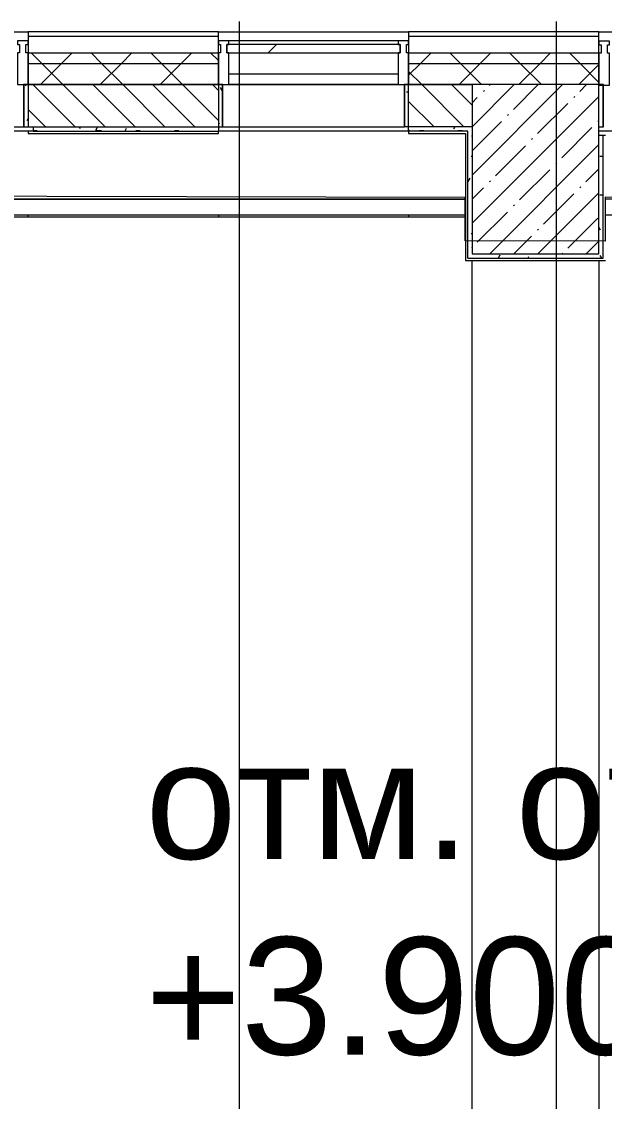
# Model space of a CAD drawing. Header units: millimetres. Extents: x -249154 to 415037, y -45458 to 354837.
# Drawn here: x 16044 to 18801, y 22157 to 27262 of the extents above; entities that cross this region are included whole.
import ezdxf

# ---------------------------------------------------------------- set-up
doc = ezdxf.new("R2010")
doc.units = ezdxf.units.MM
for name, color, linetype, lineweight in [('8.3) Зашивка для монтажа противпож шторы', 6, 'Continuous', 60), ('A-AREA-BNDY', 7, 'Continuous', 5), ('A-FLOR', 7, 'Continuous', 9), ('A-GLAZ-CURT', 7, 'Continuous', 9), ('A-GLAZ-CURT-1', 7, 'Continuous', 5), ('A-GLAZ-CURT-2', 7, 'Continuous', 20), ('A-GLAZ-CWMG', 7, 'Continuous', 9), ('A-GLAZ-CWMG-1', 7, 'Continuous', 20), ('A-WALL', 7, 'Continuous', 5), ('I-WALL', 7, 'Continuous', 5), ('S-COLS', 7, 'Continuous', 9), ('S-COLS-1', 7, 'Continuous', 5), ('Оси', 7, 'Continuous', 9)]:
    doc.layers.add(name, color=color, linetype=linetype, lineweight=lineweight)
doc.layers.add('A-WALL-1', color=9, linetype='Continuous', lineweight=5, true_color=0x808080)
doc.layers.add('A-WALL-FNSH-1', color=9, linetype='Continuous', lineweight=5, true_color=0x808080)
doc.styles.get("Standard").update_dxf_attribs({"font": 'arial.ttf'})
pattern_1 = [(45, (64.7, -136.06), (-141.4214, 141.4214), []), (135, (64.7, -136.06), (-141.4214, -141.4214), [])]
pattern_2 = [(0, (64.7, -136.06), (243.84, 60.96), [20.117, -162.763, 20.117, -162.763, -975.36]), (0, (64.7, -136.06), (243.84, 60.96), [-365.76, 20.117, -345.643, 20.117, -162.763, -426.72]), (0, (64.7, -136.06), (243.84, 60.96), [-914.4, 20.117, -101.803, 20.117, -284.683]), (120, (156.14, -105.58), (-174.71291, 180.69163), [20.117, -162.763, 20.117, -162.763, -975.36]), (120, (156.14, -105.58), (-174.71291, 180.69163), [-365.76, 20.117, -345.643, 20.117, -162.763, -426.72]), (120, (156.14, -105.58), (-174.71291, 180.69163), [-914.4, 20.117, -101.803, 20.117, -284.683]), (240, (186.62, 16.34), (-69.12709, -241.65163), [20.117, -162.763, 20.117, -162.763, -975.36]), (240, (186.62, 16.34), (-69.12709, -241.65163), [-365.76, 20.117, -345.643, 20.117, -162.763, -426.72]), (240, (186.62, 16.34), (-69.12709, -241.65163), [-914.4, 20.117, -101.803, 20.117, -284.683])]

# ---------------------------------------------------------------- blocks, each defined once
blk = doc.blocks.new('Системная панель - Стекло - 40мм-22856102-Объем проектирования 1 этажа')
at = {"layer": 'A-GLAZ-CURT-1'}
h = blk.add_hatch(dxfattribs=at)
h.set_pattern_fill('FP_51', color=256, style=0, pattern_type=2)
h.set_pattern_definition([(45, (-17560.26, -27090), (-565.685, 565.685), [400, -1200]), (45, (-17960.26, -27290), (-565.685, 565.685), [1200, -400]), (45, (-17160.26, -27490), (-565.685, 565.685), [400, -1200])])
h.paths.add_polyline_path([(-147, -40), (410, -40), (410, 0), (-410, 0), (-410, -40), (-400, -40)])
at = {"layer": 'A-GLAZ-CURT-2'}
for p, q in [((410, 0), (-410, 0)), ((-410, 0), (-410, -40)), ((410, -40), (410, 0)), ((-410, -40), (410, -40))]:
    blk.add_line(p, q, dxfattribs=at)
blk = doc.blocks.new('Прямоугольный импост - Импост структурный с накладкой - 160мм Темный-33186088-Объем проектирования 1 этажа')
at = {"layer": 'A-GLAZ-CWMG'}
for p, q in [((17760.3, 27307), (16960.3, 27307)), ((17760.3, 27150), (16960.3, 27150))]:
    blk.add_line(p, q, dxfattribs=at)
blk = doc.blocks.new('Прямоугольный импост - Импост структурный с накладкой - 190мм-22856094-Объем проектирования 1 этажа')
at = {"layer": 'A-GLAZ-CWMG-1'}
for p, q in [((-50, 40), (-50, 190)), ((-50, 190), (0, 190)), ((0, 190), (0, 40)), ((-40, 40), (-50, 40)), ((-50, -17), (-50, 0)), ((-50, 0), (-40, 0)), ((-40, 0), (-40, 40)), ((-10, 40), (-10, 0)), ((0, 40), (-10, 40)), ((-10, 0), (0, 0)), ((0, 0), (0, -17)), ((0, -17), (-50, -17))]:
    blk.add_line(p, q, dxfattribs=at)
blk = doc.blocks.new('Прямоугольный импост - Импост структурный с накладкой - 190мм-22856098-Объем проектирования 1 этажа')
at = {"layer": 'A-GLAZ-CWMG-1'}
for p, q in [((0, 190), (-50, 190)), ((-50, 190), (-50, 40)), ((0, 40), (0, 190)), ((-50, 40), (-40, 40)), ((-40, 0), (-50, 0)), ((-50, 0), (-50, -17)), ((-40, 40), (-40, 0)), ((-10, 0), (-10, 40)), ((-10, 40), (0, 40)), ((0, 0), (-10, 0)), ((0, -17), (0, 0)), ((-50, -17), (0, -17))]:
    blk.add_line(p, q, dxfattribs=at)
blk = doc.blocks.new('Прямоугольный импост - Импост структурный с накладкой - 190мм-V63-Объем проектирования 1 этажа')
at = {"layer": 'A-GLAZ-CWMG-1'}
for p, q in [((0, 190), (-50, 190)), ((-50, 190), (-50, 40)), ((0, 40), (0, 188.3)), ((-50, 40), (-40, 40)), ((-40, 0), (-50, 0)), ((-50, 0), (-50, -17)), ((-40, 40), (-40, 0)), ((-10, 0), (-10, 40)), ((-10, 40), (0, 40)), ((0, 0), (-10, 0)), ((0, -17), (0, 0)), ((-50, -17), (0, -17))]:
    blk.add_line(p, q, dxfattribs=at)
blk = doc.blocks.new('BSC_Колонна _Прямоугольная - 600х800-V168-Объем проектирования 1 этажа')
at = {"layer": 'S-COLS-1'}
h = blk.add_hatch(dxfattribs=at)
h.set_pattern_fill('FP_161', color=256, style=0, pattern_type=2)
h.set_pattern_definition([(45, (-18410.26, -26700), (-114.04925, 114.04925), []), (45, (-18296.2, -26700), (-114.04925, 114.04925), [201.613, -40.323, 6.706, -33.617])])
h.paths.add_polyline_path([(-300, -400), (300, -400), (300, 400), (-300, 400), (-300, -369.5)])
for p, q in [((300, 400), (-300, 400)), ((-300, 400), (-300, -400)), ((300, -400), (300, 400)), ((-300, -400), (300, -400))]:
    blk.add_line(p, q, dxfattribs=at)
blk = doc.blocks.new('Зашивка приборов отопления12 - Зашивка приборов отопления-33278990-Объем проектирования 1 этажа')
at = {"layer": 'A-WALL'}
for p, q in [((35540, 23400), (34640, 23400)), ((37340, 23400), (36440, 23400)), ((34309.7, 23079), (37609, 23079)), ((37609, 23079), (34309.7, 23079)), ((34309.7, 23004), (37609, 23004))]:
    blk.add_line(p, q, dxfattribs=at)
blk = doc.blocks.new('Зашивка приборов отопления13 - Зашивка приборов отопления-33279120-Объем проектирования 1 этажа')
at = {"layer": 'A-WALL'}
for p, q in [((19610.3, 26880), (18710.3, 26880)), ((20135.9, 26560), (20135.9, 26849)), ((20136.3, 26849), (20136.3, 26560)), ((18741.3, 26560), (20135.9, 26560)), ((20210, 26560), (20135.9, 26560)), ((18741.3, 26485), (19610.3, 26485))]:
    blk.add_line(p, q, dxfattribs=at)

msp = doc.modelspace()

# ---------------------------------------------------------------- hatches: boundary and pattern name
at = {"layer": 'A-WALL'}
h = msp.add_hatch(dxfattribs=at)
h.set_pattern_fill('FP_24', color=256, style=0, pattern_type=2)
h.set_pattern_definition(pattern_1)
h.paths.add_polyline_path([(33782.4, 27063.9), (33824.7, 27063.9), (33824.7, 27113.9), (31974.7, 27113.9), (31974.7, 27063.9), (33774.7, 27063.9)])
h.paths.add_polyline_path([(30874.7, 27063.9), (30874.7, 27113.9), (21974.7, 27113.9), (21974.7, 27063.9), (30687.8, 27063.9)])
h.paths.add_polyline_path([(20274.7, 27063.9), (20274.7, 27113.9), (19675, 27113.9), (19675, 27063.9)])
h.paths.add_polyline_path([(18775, 27063.9), (18775, 27113.9), (17875, 27113.9), (17875, 27063.9), (18309.5, 27063.9)])
h.paths.add_polyline_path([(16246.4, 27063.9), (16975, 27063.9), (16975, 27113.9), (16075, 27113.9), (16075, 27063.9)])
h.paths.add_polyline_path([(13794.7, 27063.9), (15175, 27063.9), (15175, 27113.9), (13794.7, 27113.9)])
h = msp.add_hatch(dxfattribs=at)
h.set_pattern_fill('FP_24', color=256, style=0, pattern_type=2)
h.set_pattern_definition(pattern_1)
h.paths.add_polyline_path([(25874.7, 26963.9), (30842.7, 26965.9), (30842.7, 26973.9), (30874.7, 26973.9), (30874.7, 27063.9), (21974.7, 27063.9), (21974.7, 26963.9), (24498.7, 26963.9)])
h.paths.add_polyline_path([(18309.5, 26963.9), (18775, 26963.9), (18775, 27063.9), (17875, 27063.9), (17875, 26963.9), (18175, 26963.9)])
h.paths.add_polyline_path([(33074.7, 26963.9), (33774.7, 26963.9), (33774.7, 27063.9), (31974.7, 27063.9), (31974.7, 26973.9), (32006.7, 26973.9), (32006.7, 26965.9), (32750.9, 26963.9)])
h.paths.add_polyline_path([(16246.4, 26963.9), (16975, 26963.9), (16975, 27063.9), (16075, 27063.9), (16075, 26963.9)])
h.paths.add_polyline_path([(20274.7, 26963.9), (20274.7, 27063.9), (19675, 27063.9), (19675, 26963.9)])
h.paths.add_polyline_path([(14374.7, 26963.9), (15175, 26963.9), (15175, 27063.9), (13794.7, 27063.9), (13794.7, 26963.9), (14183.3, 26963.9)])
h = msp.add_hatch(dxfattribs=at)
h.set_pattern_fill('FP_2', color=256, style=0, pattern_type=2)
h.set_pattern_definition([(135, (64.7, -136.06), (-70.71068, -70.71068), [])])
h.paths.add_polyline_path([(16100, 26763.9), (16975, 26763.9), (16975, 26963.9), (16075, 26963.9), (16075, 26763.9)])
h.paths.add_polyline_path([(14374.7, 26763.9), (15175, 26763.9), (15175, 26963.9), (14374.7, 26963.9), (14374.7, 26859)])
h.paths.add_polyline_path([(20274.7, 26763.9), (20274.7, 26963.9), (19675, 26963.9), (19675, 26763.9), (19856.8, 26763.9)])
h.paths.add_polyline_path([(18175, 26763.9), (18175, 26963.9), (17875, 26963.9), (17875, 26763.9)])
at = {"layer": 'I-WALL'}
h = msp.add_hatch(dxfattribs=at)
h.set_pattern_fill('FP_191', color=256, style=0, pattern_type=2)
h.set_pattern_definition(pattern_2)
h.paths.add_polyline_path([(16075, 26763.9), (16075, 26963.9), (16055, 26961.7), (16055, 26763.9)])
h = msp.add_hatch(dxfattribs=at)
h.set_pattern_fill('FP_191', color=256, style=0, pattern_type=2)
h.set_pattern_definition(pattern_2)
h.paths.add_polyline_path([(16975, 26763.9), (16995, 26764.4), (16995, 26963.9), (16975, 26963.9), (16975, 26830.7)])
h = msp.add_hatch(dxfattribs=at)
h.set_pattern_fill('FP_191', color=256, style=0, pattern_type=2)
h.set_pattern_definition(pattern_2)
h.paths.add_polyline_path([(17875, 26763.9), (17875, 26963.9), (17855, 26961.7), (17855, 26763.9)])
h = msp.add_hatch(dxfattribs=at)
h.set_pattern_fill('FP_191', color=256, style=0, pattern_type=2)
h.set_pattern_definition(pattern_2)
h.paths.add_polyline_path([(18130.3, 26743.9), (18175, 26743.9), (18175, 26763.9), (17875, 26763.9), (17875, 26743.9)])
h.paths.add_polyline_path([(15032.7, 26743.9), (15175, 26743.9), (15175, 26763.9), (14844.7, 26763.9), (14844.9, 26743.9), (14871.7, 26743.9)])
h.paths.add_polyline_path([(16100, 26743.9), (16975, 26743.9), (16975, 26763.9), (16100, 26763.9)])
h = msp.add_hatch(dxfattribs=at)
h.set_pattern_fill('FP_191', color=256, style=0, pattern_type=2)
h.set_pattern_definition(pattern_2)
h.paths.add_polyline_path([(18175, 26143.9), (18175, 26743.9), (18155, 26742), (18155, 26143.9)])
h = msp.add_hatch(dxfattribs=at)
h.set_pattern_fill('FP_191', color=256, style=0, pattern_type=2)
h.set_pattern_definition(pattern_2)
h.paths.add_polyline_path([(18775, 26163.9), (18795, 26164.6), (18795, 26723.9), (18775, 26723.9), (18775, 26348.9)])
h = msp.add_hatch(dxfattribs=at)
h.set_pattern_fill('FP_191', color=256, style=0, pattern_type=2)
h.set_pattern_definition(pattern_2)
h.paths.add_polyline_path([(18463.8, 26143.9), (18795, 26143.9), (18795, 26163.9), (18175, 26163.9), (18175, 26143.9), (18309.5, 26143.9)])

# ---------------------------------------------------------------- linework, layer by layer
at = {"layer": 'A-AREA-BNDY', "flags": 128}
msp.add_lwpolyline([(21942.9, 26797), (20284.9, 26800.9), (20284.1, 26428.1), (18804.3, 26431.6), (18803.8, 26224.4), (18141.8, 26226), (18142.3, 26431), (14844.1, 26438.7), (14839.8, 24623.7), (13768.8, 24626.2), (13763.1, 22199.2), (14394.1, 22197.7), (14392.6, 21534.7), (13761.6, 21536.2), (13754.3, 18457.2), (14385.3, 18455.8), (14383.8, 17786.8), (13752.8, 17788.2), (13746.7, 15198.2), (20267.7, 15182.9), (20260.4, 12072.9), (22598.4, 12067.5)], dxfattribs=at)
at = {"layer": 'A-FLOR'}
for p, q in [((18175, 22063.9), (18175, 26132.9)), ((18775, 26133.3), (18775, 22065.7))]:
    msp.add_line(p, q, dxfattribs=at)
at = {"layer": 'A-WALL'}
for p, q in [((15175, 27213.9), (16075, 27213.9)), ((16975, 27213.9), (17875, 27213.9)), ((18775, 27213.9), (19675, 27213.9)), ((16075, 27193.9), (16975, 27193.9)), ((17875, 27193.9), (18775, 27193.9)), ((16075, 27113.9), (16975, 27113.9)), ((17875, 27113.9), (18775, 27113.9)), ((16075, 27063.9), (16975, 27063.9)), ((17875, 27063.9), (18775, 27063.9)), ((16995, 26963.9), (16055, 26963.9)), ((16075, 26963.9), (16975, 26963.9)), ((17825, 26963.9), (17025, 26963.9)), ((18175, 26963.9), (17855, 26963.9)), ((17875, 26963.9), (18175, 26963.9)), ((16055, 26763.9), (16995, 26763.9)), ((18175, 26763.9), (17855, 26763.9)), ((16100, 26743.9), (16975, 26743.9)), ((18155, 26743.9), (17875, 26743.9)), ((18155, 26743.9), (18144, 26743.9)), ((18155, 26743.9), (18155, 26743.9)), ((18155, 26143.9), (18155, 26743.9))]:
    msp.add_line(p, q, dxfattribs=at)
at = {"layer": 'A-WALL-1'}
for p, q in [((16075, 27193.9), (16075, 26963.9)), ((16975, 26963.9), (16975, 27193.9)), ((17875, 27193.9), (17875, 26963.9)), ((18775, 26963.9), (18775, 27193.9)), ((16055, 26963.9), (16055, 26763.9)), ((16075, 26963.9), (16075, 26763.9)), ((16975, 26963.9), (16975, 26743.9)), ((16995, 26763.9), (16995, 26963.9)), ((17855, 26963.9), (17855, 26763.9)), ((17875, 26743.9), (17875, 26963.9)), ((18795, 26963.9), (18775, 26963.9)), ((18795, 26763.9), (18795, 26963.9)), ((16100, 26763.9), (16100, 26743.9)), ((18775, 26763.9), (18795, 26763.9)), ((18795, 26723.9), (18775, 26723.9)), ((18795, 26143.9), (18795, 26723.9)), ((18155, 26143.9), (18795, 26143.9))]:
    msp.add_line(p, q, dxfattribs=at)
at = {"layer": 'A-WALL-FNSH-1'}
for p, q in [((16975, 27213.9), (16075, 27213.9)), ((16075, 27213.9), (16075, 27193.9)), ((16975, 27193.9), (16975, 27213.9)), ((18775, 27213.9), (17875, 27213.9)), ((17875, 27213.9), (17875, 27193.9)), ((18775, 27193.9), (18775, 27213.9)), ((16054, 26963.9), (16054, 26763.9)), ((16055, 26963.9), (16054, 26963.9)), ((16996, 26963.9), (16995, 26963.9)), ((16996, 26763.9), (16996, 26963.9)), ((17854, 26963.9), (17854, 26763.9)), ((17855, 26963.9), (17854, 26963.9)), ((18796, 26963.9), (18795, 26963.9)), ((18796, 26763.9), (18796, 26963.9)), ((16054, 26763.9), (16055, 26763.9)), ((16995, 26763.9), (16996, 26763.9)), ((17854, 26763.9), (17855, 26763.9)), ((18795, 26763.9), (18796, 26763.9)), ((16100, 26743.9), (16075, 26743.9)), ((16075, 26743.9), (16075, 26732.9)), ((16075, 26732.9), (16975, 26732.9)), ((16975, 26732.9), (16975, 26743.9)), ((17875, 26743.9), (17875, 26732.9)), ((17875, 26732.9), (18144, 26732.9)), ((18144, 26732.9), (18144, 26132.9)), ((18806, 26723.9), (18795, 26723.9)), ((18144, 26132.9), (18806, 26132.9))]:
    msp.add_line(p, q, dxfattribs=at)
at = {"layer": 'I-WALL'}
for p, q in [((17025, 26963.9), (17825, 26963.9)), ((15196, 26763.9), (16054, 26763.9)), ((16996, 26763.9), (17854, 26763.9)), ((16075, 26743.9), (15175, 26743.9)), ((16075, 26743.9), (15175, 26743.9)), ((17875, 26743.9), (16975, 26743.9)), ((17875, 26743.9), (16975, 26743.9)), ((19675, 26743.9), (18775, 26743.9)), ((16075, 26348.9), (16975, 26348.9)), ((16075, 26337.9), (16075, 26348.9)), ((16975, 26348.9), (16975, 26337.9)), ((17875, 26348.9), (18144, 26348.9)), ((17875, 26348.9), (17875, 26337.9)), ((18144, 26337.9), (14845.7, 26337.9))]:
    msp.add_line(p, q, dxfattribs=at)
at = {"layer": 'Оси'}
for points in [[(17074.7, -2042.3), (17074.7, 2957.7), (17074.7, 22262), (17074.7, 27262)], [(18574.7, -2042.3), (18574.7, 2957.7), (18574.7, 22262), (18574.7, 27262)]]:
    msp.add_lwpolyline(points, dxfattribs=at)

# ---------------------------------------------------------------- block references
at = {"layer": 'A-GLAZ-CURT'}
msp.add_blockref('Системная панель - Стекло - 40мм-22856102-Объем проектирования 1 этажа', (17425, 27153.9), dxfattribs=at)
at = {"layer": 'A-GLAZ-CWMG', "extrusion": (0, 0, -1), "rotation": 180}
for p in [(-16075, 27153.9), (-17875, 27153.9)]:
    msp.add_blockref('Прямоугольный импост - Импост структурный с накладкой - 190мм-22856094-Объем проектирования 1 этажа', p, dxfattribs=at)
at = {"layer": 'A-GLAZ-CWMG', "rotation": 180}
for name, p in [('Прямоугольный импост - Импост структурный с накладкой - 190мм-22856098-Объем проектирования 1 этажа', (16975, 27153.9)), ('Прямоугольный импост - Импост структурный с накладкой - 190мм-V63-Объем проектирования 1 этажа', (18775, 27152.2))]:
    msp.add_blockref(name, p, dxfattribs=at)
at = {"layer": 'A-GLAZ-CWMG'}
msp.add_blockref('Прямоугольный импост - Импост структурный с накладкой - 160мм Темный-33186088-Объем проектирования 1 этажа', (64.7, -136.1), dxfattribs=at)
at = {"layer": 'A-WALL'}
for name, p in [('Зашивка приборов отопления12 - Зашивка приборов отопления-33278990-Объем проектирования 1 этажа', (-19465, 3343.9)), ('Зашивка приборов отопления13 - Зашивка приборов отопления-33279120-Объем проектирования 1 этажа', (64.7, -136.1))]:
    msp.add_blockref(name, p, dxfattribs=at)
at = {"layer": 'S-COLS'}
msp.add_blockref('BSC_Колонна _Прямоугольная - 600х800-V168-Объем проектирования 1 этажа', (18475, 26563.9), dxfattribs=at)

# ---------------------------------------------------------------- texts
at = {"layer": '8.3) Зашивка для монтажа противпож шторы', "linetype": 'ByBlock', "ltscale": 0.5, "insert": (16630.1, 23858.2), "char_height": 555, "attachment_point": 1}
msp.add_mtext_dynamic_manual_height_columns('отм. от чист. пола +3.900 до +4.800', width=7611.763, gutter_width=12.5, heights=[0], dxfattribs=at)

doc.saveas('drawing.dxf')
